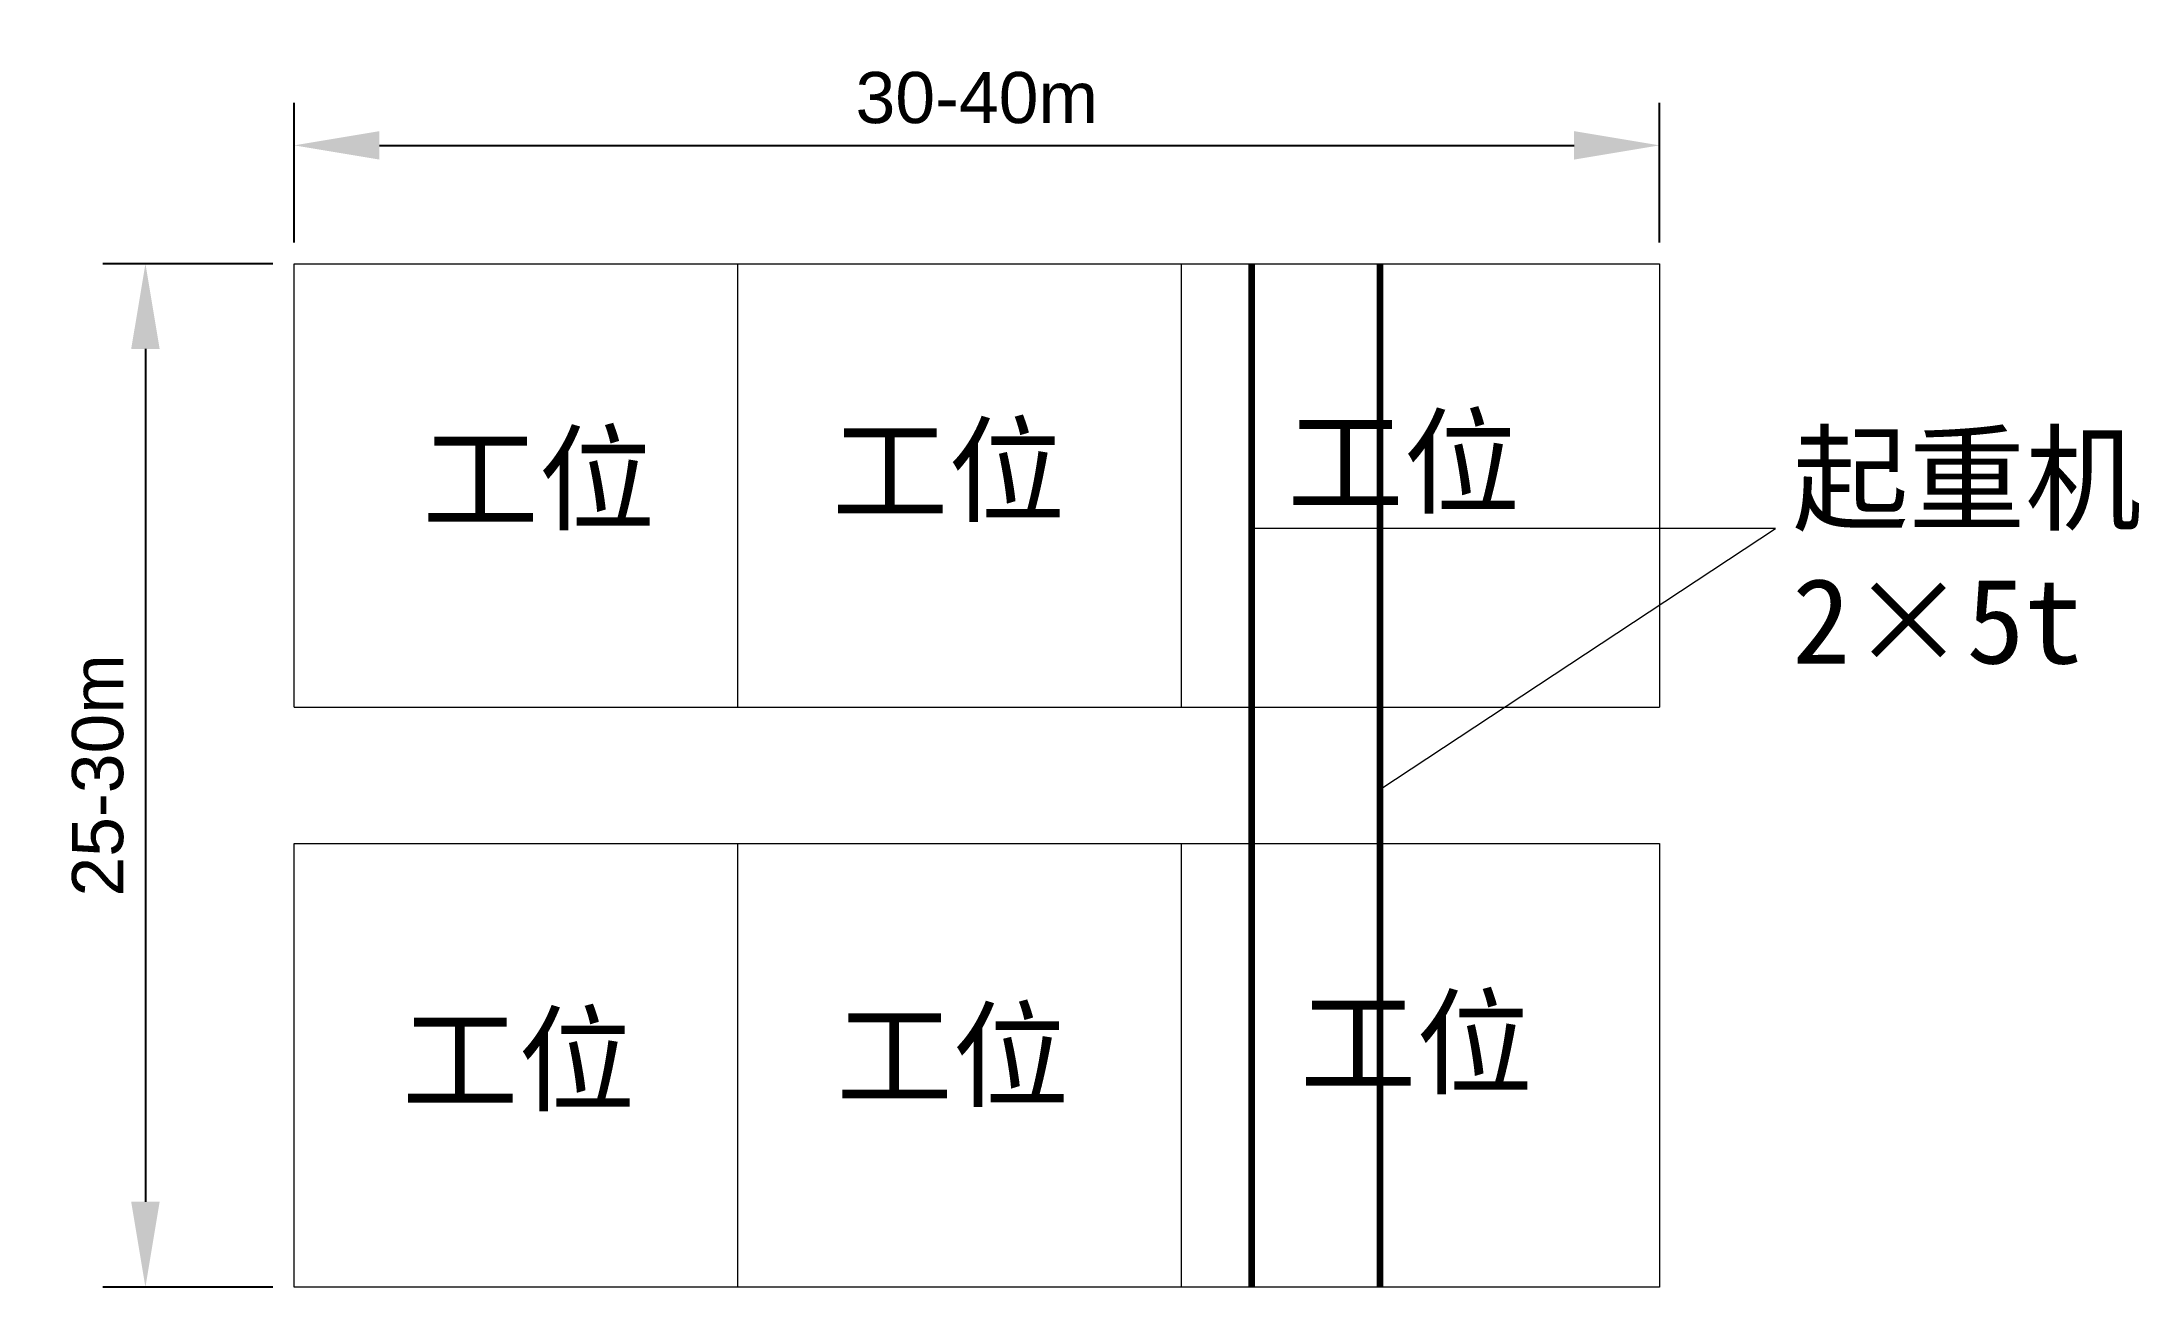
# Model space of a CAD drawing. Header units: millimetres. Extents: x -7.4 to 54.1, y 0 to 36.5.
import ezdxf

# ---------------------------------------------------------------- set-up
doc = ezdxf.new("R2010")
doc.units = ezdxf.units.MM
doc.styles.get("Standard").update_dxf_attribs({"font": 'arial.ttf'})
doc.dimstyles.new('ISO-25', dxfattribs={"dimtxt": 2.5, "dimasz": 2.5, "dimexe": 1.25, "dimexo": 0.625, "dimtad": 1, "dimtxsty": 'Standard', "dimcen": 2.5, "dimadec": 0, "dimazin": 0, "dimtfac": 1, "dimtmove": 0, "dimatfit": 3, "dimfxl": 1, "dimarcsym": 0})

# ---------------------------------------------------------------- blocks, each defined once
blk = doc.blocks.new('*D1')
at = {"color": 0, "lineweight": -2, "transparency": 16777216}
for p, q in [((-0.625, 30), (-5.606, 30)), ((-4.356, 27.5), (-4.356, 2.5)), ((-0.625, 0), (-5.606, 0))]:
    blk.add_line(p, q, dxfattribs=at)
at = {"color": 0, "transparency": 16777216}
for points in [[(-4.773, 27.5), (-3.939, 27.5), (-4.356, 30)], [(-4.773, 2.5), (-3.939, 2.5), (-4.356, 0)]]:
    blk.add_solid(points, dxfattribs=at)
at = {"layer": 'Defpoints', "color": 0, "transparency": 16777216}
for p in [(0, 30), (0, 0), (-4.356, 0)]:
    blk.add_point(p, dxfattribs=at)
at = {"color": 0, "lineweight": 13, "transparency": 16777216, "insert": (-5.747, 15), "char_height": 2.5, "attachment_point": 5, "rotation": 90}
blk.add_mtext('{\\H0.6x;25-30m}', dxfattribs=at)
blk = doc.blocks.new('*D2')
at = {"color": 0, "lineweight": -2, "transparency": 16777216}
for p, q in [((0, 30.625), (0, 34.719)), ((40, 30.625), (40, 34.719)), ((2.5, 33.469), (37.5, 33.469))]:
    blk.add_line(p, q, dxfattribs=at)
at = {"color": 0, "transparency": 16777216}
for points in [[(2.5, 33.886), (2.5, 33.052), (0, 33.469)], [(37.5, 33.886), (37.5, 33.052), (40, 33.469)]]:
    blk.add_solid(points, dxfattribs=at)
at = {"layer": 'Defpoints', "color": 0, "transparency": 16777216}
for p in [(40, 33.469), (0, 30), (40, 30)]:
    blk.add_point(p, dxfattribs=at)
at = {"color": 0, "lineweight": 13, "transparency": 16777216, "insert": (20, 34.86), "char_height": 2.5, "attachment_point": 5}
blk.add_mtext('{\\H0.6x;30-40m}', dxfattribs=at)

msp = doc.modelspace()

# ---------------------------------------------------------------- linework, layer by layer
at = {"lineweight": 13}
for p, q in [((0, 30), (40, 30)), ((0, 17), (0, 30)), ((13, 17), (13, 30)), ((26, 17), (26, 30)), ((40, 30), (40, 17)), ((43.398, 22.233), (28.049, 22.233)), ((31.803, 14.585), (43.398, 22.233)), ((0, 17), (40, 17)), ((0, 0), (0, 13)), ((0, 13), (40, 13)), ((13, 0), (13, 13)), ((26, 0), (26, 13)), ((40, 13), (40, 0)), ((40, 0), (0, 0))]:
    msp.add_line(p, q, dxfattribs=at)
at = {"lineweight": 100}
for p, q in [((28.049, 30), (28.049, 0)), ((31.803, 30), (31.803, 0))]:
    msp.add_line(p, q, dxfattribs=at)

# ---------------------------------------------------------------- texts
at = {"lineweight": 13, "char_height": 2.5, "attachment_point": 1}
for s, width, heights, insert in [('{\\fKaiTi_GB2312|b0|i0|c134|p49;工位}', 8.27494, [5.34], (29.095, 25.438)), ('{\\fKaiTi_GB2312|b0|i0|c134|p49;工位}', 8.27494, [5.34], (3.752, 24.947)), ('{\\fKaiTi_GB2312|b0|i0|c134|p49;工位}', 8.27494, [5.34], (15.757, 25.192)), ('{\\fKaiTi_GB2312|b0|i0|c134|p49;起重机\\P2×5t}', 11.98003, [10.021], (43.892, 24.947)), ('{\\fKaiTi_GB2312|b0|i0|c134|p49;工位}', 8.27494, [5.34], (29.466, 8.415)), ('{\\fKaiTi_GB2312|b0|i0|c134|p49;工位}', 8.27494, [5.34], (3.159, 7.921)), ('{\\fKaiTi_GB2312|b0|i0|c134|p49;工位}', 8.27494, [5.34], (15.88, 8.045))]:
    msp.add_mtext_dynamic_manual_height_columns(s, width=width, gutter_width=12.5, heights=heights, dxfattribs=dict(at, insert=insert))

# ---------------------------------------------------------------- dimensions: what is measured, and where the dimension line sits
at = {"lineweight": 13}
dim = msp.add_linear_dim(base=(40, 33.469), p1=(0, 30), p2=(40, 30), text='{\\H0.6x;30-40m}', dimstyle='ISO-25', dxfattribs=at)
dim.commit()
dim.dimension.update_dxf_attribs({"geometry": '*D2', "text_midpoint": (20, 34.86)})
dim = msp.add_linear_dim(base=(-4.356, 0), p1=(0, 30), p2=(0, 0), angle=90, text='{\\H0.6x;25-30m}', dimstyle='ISO-25', dxfattribs=at)
dim.commit()
dim.dimension.update_dxf_attribs({"geometry": '*D1', "text_midpoint": (-5.747, 15)})

doc.saveas('drawing.dxf')
